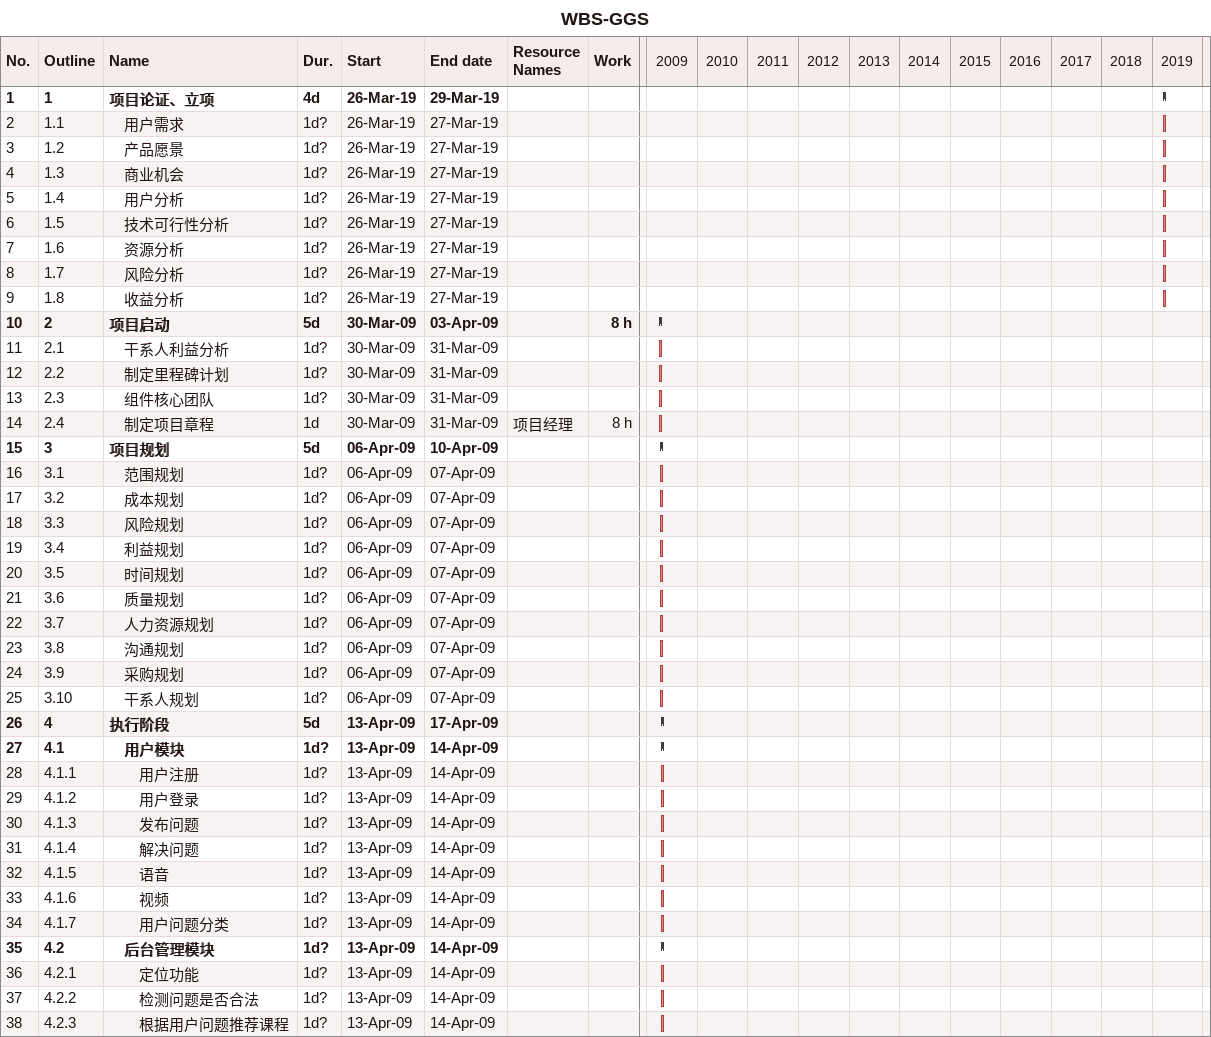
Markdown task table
WBS-GGS

| ID | WBS | Task | Duration | Start | Finish | Resources | Work (h) |
|---|---|---|---|---|---|---|---|
| 1 | 1 | **项目论证、立项** | 4d | 2019-03-26 | 2019-03-29 |  |  |
| 2 | 1.1 | 用户需求 | 1d? | 2019-03-26 | 2019-03-27 |  |  |
| 3 | 1.2 | 产品愿景 | 1d? | 2019-03-26 | 2019-03-27 |  |  |
| 4 | 1.3 | 商业机会 | 1d? | 2019-03-26 | 2019-03-27 |  |  |
| 5 | 1.4 | 用户分析 | 1d? | 2019-03-26 | 2019-03-27 |  |  |
| 6 | 1.5 | 技术可行性分析 | 1d? | 2019-03-26 | 2019-03-27 |  |  |
| 7 | 1.6 | 资源分析 | 1d? | 2019-03-26 | 2019-03-27 |  |  |
| 8 | 1.7 | 风险分析 | 1d? | 2019-03-26 | 2019-03-27 |  |  |
| 9 | 1.8 | 收益分析 | 1d? | 2019-03-26 | 2019-03-27 |  |  |
| 10 | 2 | **项目启动** | 5d | 2009-03-30 | 2009-04-03 |  | 8 |
| 11 | 2.1 | 干系人利益分析 | 1d? | 2009-03-30 | 2009-03-31 |  |  |
| 12 | 2.2 | 制定里程碑计划 | 1d? | 2009-03-30 | 2009-03-31 |  |  |
| 13 | 2.3 | 组件核心团队 | 1d? | 2009-03-30 | 2009-03-31 |  |  |
| 14 | 2.4 | 制定项目章程 | 1d | 2009-03-30 | 2009-03-31 | 项目经理 | 8 |
| 15 | 3 | **项目规划** | 5d | 2009-04-06 | 2009-04-10 |  |  |
| 16 | 3.1 | 范围规划 | 1d? | 2009-04-06 | 2009-04-07 |  |  |
| 17 | 3.2 | 成本规划 | 1d? | 2009-04-06 | 2009-04-07 |  |  |
| 18 | 3.3 | 风险规划 | 1d? | 2009-04-06 | 2009-04-07 |  |  |
| 19 | 3.4 | 利益规划 | 1d? | 2009-04-06 | 2009-04-07 |  |  |
| 20 | 3.5 | 时间规划 | 1d? | 2009-04-06 | 2009-04-07 |  |  |
| 21 | 3.6 | 质量规划 | 1d? | 2009-04-06 | 2009-04-07 |  |  |
| 22 | 3.7 | 人力资源规划 | 1d? | 2009-04-06 | 2009-04-07 |  |  |
| 23 | 3.8 | 沟通规划 | 1d? | 2009-04-06 | 2009-04-07 |  |  |
| 24 | 3.9 | 采购规划 | 1d? | 2009-04-06 | 2009-04-07 |  |  |
| 25 | 3.10 | 干系人规划 | 1d? | 2009-04-06 | 2009-04-07 |  |  |
| 26 | 4 | **执行阶段** | 5d | 2009-04-13 | 2009-04-17 |  |  |
| 27 | 4.1 | **用户模块** | 1d? | 2009-04-13 | 2009-04-14 |  |  |
| 28 | 4.1.1 | 用户注册 | 1d? | 2009-04-13 | 2009-04-14 |  |  |
| 29 | 4.1.2 | 用户登录 | 1d? | 2009-04-13 | 2009-04-14 |  |  |
| 30 | 4.1.3 | 发布问题 | 1d? | 2009-04-13 | 2009-04-14 |  |  |
| 31 | 4.1.4 | 解决问题 | 1d? | 2009-04-13 | 2009-04-14 |  |  |
| 32 | 4.1.5 | 语音 | 1d? | 2009-04-13 | 2009-04-14 |  |  |
| 33 | 4.1.6 | 视频 | 1d? | 2009-04-13 | 2009-04-14 |  |  |
| 34 | 4.1.7 | 用户问题分类 | 1d? | 2009-04-13 | 2009-04-14 |  |  |
| 35 | 4.2 | **后台管理模块** | 1d? | 2009-04-13 | 2009-04-14 |  |  |
| 36 | 4.2.1 | 定位功能 | 1d? | 2009-04-13 | 2009-04-14 |  |  |
| 37 | 4.2.2 | 检测问题是否合法 | 1d? | 2009-04-13 | 2009-04-14 |  |  |
| 38 | 4.2.3 | 根据用户问题推荐课程 | 1d? | 2009-04-13 | 2009-04-14 |  |  |
